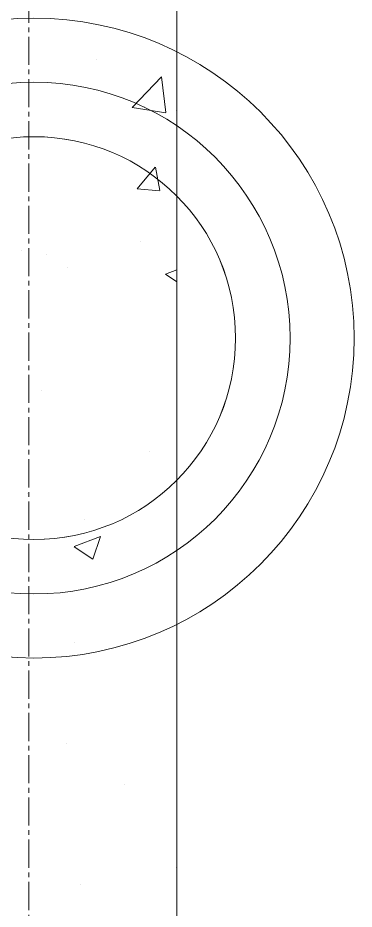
# Model space of a CAD drawing. Header units: millimetres. Extents: x 470010 to 1231400, y -134005 to 421770.
# Drawn here: x 672866 to 673093, y -18555 to -17953 of the extents above; entities that cross this region are included whole.
import ezdxf
from ezdxf.enums import TextEntityAlignment as Align

# ---------------------------------------------------------------- set-up
doc = ezdxf.new("R2010")
doc.units = ezdxf.units.MM
doc.linetypes.add('CENTER2', pattern=[28.575, 19.05, -3.175, 3.175, -3.175])
doc.layers.get('Defpoints').update_dxf_attribs({"color": 140})
doc.layers.add('АР_Делит', color=120, linetype='Continuous', lineweight=0, plot=False)
doc.layers.add('АР_Стены ПЕНОблок', color=52, linetype='Continuous', lineweight=20)
doc.layers.add('АР_Штриховка', color=8, linetype='Continuous', lineweight=0)
doc.layers.add('РД_Оси_100', color=7, linetype='Continuous', lineweight=0, true_color=0x525252)
doc.styles.add('style1', font='ARIALN.TTF')

# ---------------------------------------------------------------- blocks, each defined once
blk = doc.blocks.new('СОШ_2200_АР_ОСИ_М100_28.05.24')
at = {"layer": 'РД_Оси_100', "color": 251, "linetype": 'CENTER2', "true_color": 0x636466}
blk.add_line((0, -6155), (0, 139938.679), dxfattribs=at)
blk = doc.blocks.new('A$C9108343f')
at = {"layer": 'АР_Делит', "color": 18, "true_color": 0x000000}
for radius in [216.34, 173.04, 136.21]:
    blk.add_circle((7158.34, 82196.92), radius, dxfattribs=at)
at = {"layer": 'АР_Стены ПЕНОблок', "color": 18, "linetype": 'Continuous', "lineweight": 20, "true_color": 0x000000}
blk.add_line((7254.96, 21355), (7254.96, 97555), dxfattribs=at)
at = {"layer": 'АР_Штриховка', "color": 18, "linetype": 'Continuous', "lineweight": 0, "true_color": 0x000000}
for p, q in [((7200.75, 82385.05), (7200.75, 82385.05)), ((7224.68, 82352.96), (7244.47, 82373.58)), ((7247.35, 82349.47), (7244.54, 82373.59)), ((7224.74, 82352.84), (7247.33, 82349.34)), ((7233.35, 82353.74), (7233.35, 82353.74)), ((7254.31, 82350.93), (7254.31, 82350.93)), ((7227.99, 82297.91), (7240.24, 82312.5)), ((7243.45, 82296.63), (7240.51, 82312.55)), ((7227.99, 82297.91), (7243.17, 82296.58)), ((7230.12, 82261.93), (7230.12, 82261.93)), ((7150.22, 82255.93), (7150.22, 82255.93)), ((7166.53, 82253.56), (7166.53, 82253.56)), ((7180.75, 82244.7), (7180.75, 82244.7)), ((7247.25, 82240.07), (7254.96, 82234.87)), ((7247.32, 82240.23), (7254.96, 82243.16)), ((7163.3, 82161.75), (7163.3, 82161.75)), ((7236.35, 82120.41), (7236.35, 82120.41)), ((7154.31, 82092.02), (7154.31, 82092.02)), ((7192.67, 82074.24), (7192.67, 82074.24)), ((7185.52, 82056.04), (7203.31, 82062.87)), ((7198.1, 82047.35), (7203.25, 82062.7)), ((7185.45, 82055.88), (7198.09, 82047.36)), ((7185.81, 81991.3), (7185.81, 81991.3)), ((7180, 81923.06), (7180, 81923.06)), ((7219.45, 81895), (7219.45, 81895)), ((7254.45, 81839.22), (7254.45, 81839.22)), ((7189.91, 81827.39), (7189.91, 81827.39))]:
    blk.add_line(p, q, dxfattribs=at)
at = {"layer": 'РД_Оси_100'}
blk.add_blockref('СОШ_2200_АР_ОСИ_М100_28.05.24', (7154.96, 6755), dxfattribs=at)
at = {"layer": 'Defpoints', "color": 18, "true_color": 0x000000, "style": 'style1'}
for p in [(143949.34, 316089.12), (143974.98, 281639.5), (143890.4, 273244.71), (143839.99, 264276.81), (143967.75, 254892.38), (12251.96, 104178.14), (12382.58, 96023.14)]:
    blk.add_attdef('АР-ПОМЕЩЕНИЕ:НАИМЕНОВАНИЕ', text='', height=100, dxfattribs=at).set_placement(p, align=Align.MIDDLE)
at = {"layer": 'Defpoints', "color": 18, "true_color": 0x000000, "style": 'style1', "flags": 8}
for p in [(143951.3, 279099.09), (143848.34, 269251.11), (143875.33, 260094.25), (144049.74, 250824.7), (163419.28, 238153.36), (155897.46, 237965.97), (183037.2, 237965.97), (143342.94, 237876.19)]:
    blk.add_attdef('АР-ПОМЕЩЕНИЕ:НАИМЕНОВАНИЕ', text='', height=100, dxfattribs=at).set_placement(p, align=Align.MIDDLE)

msp = doc.modelspace()

# ---------------------------------------------------------------- linework, layer by layer
at = {"layer": 'АР_Делит', "color": 18, "true_color": 0x000000}
for radius in [216.336, 173.036, 136.212]:
    msp.add_circle((672876.957, -18169.322), radius, dxfattribs=at)
at = {"layer": 'АР_Стены ПЕНОблок', "color": 18, "linetype": 'Continuous', "lineweight": 20, "true_color": 0x000000}
msp.add_line((672973.57, -79011.242), (672973.57, -2811.242), dxfattribs=at)
at = {"layer": 'АР_Штриховка', "color": 18, "linetype": 'Continuous', "lineweight": 0, "true_color": 0x000000}
for p, q in [((672943.295, -18013.279), (672963.079, -17992.66)), ((672965.962, -18016.773), (672963.155, -17992.651)), ((672943.352, -18013.399), (672965.942, -18016.902)), ((672946.606, -18068.331), (672958.851, -18053.738)), ((672962.058, -18069.614), (672959.122, -18053.693)), ((672946.605, -18068.336), (672961.787, -18069.664)), ((672965.937, -18126.014), (672973.57, -18123.084)), ((672965.865, -18126.172), (672973.57, -18131.369)), ((672904.134, -18310.202), (672921.919, -18303.375)), ((672916.713, -18318.887), (672921.863, -18303.538)), ((672904.063, -18310.36), (672916.697, -18318.882))]:
    msp.add_line(p, q, dxfattribs=at)

# ---------------------------------------------------------------- block references
msp.add_blockref('A$C9108343f', (665718.612, -100366.242))
at = {"layer": 'РД_Оси_100'}
msp.add_blockref('СОШ_2200_АР_ОСИ_М100_28.05.24', (672873.57, -93611.242), dxfattribs=at)

doc.saveas('drawing.dxf')
